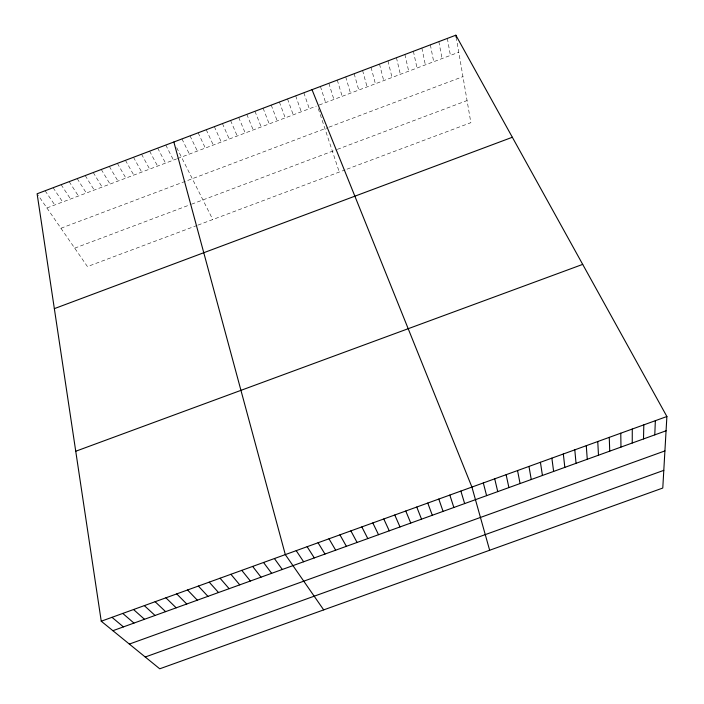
<?xml version="1.0" encoding="UTF-8"?>
<svg xmlns="http://www.w3.org/2000/svg" width="704" height="704" viewBox="0 0 704 704"><rect width="100%" height="100%" fill="white"/><g stroke="black" fill="none" stroke-linecap="round" stroke-linejoin="round"><path stroke-width="0.53" stroke-dasharray="3.52 2.64" d="M46.904 207.953L176.466 158.972M177.461 158.594L316.325 106.102M319.167 105.028L458.77 52.246M60.94 228.246L327.958 127.556M328.97 127.169L462.959 76.639M74.703 248.151L190.617 204.547M191.567 204.195L336.327 149.741M337.313 149.371L467.069 100.566M197.05 225.447L87.446 266.578L37.717 194.674M197.974 225.095L345.057 169.893M346.984 169.171L470.87 122.681L456.21 37.33M45.109 190.758L54.78 204.978M53.126 187.722L62.665 201.995M61.134 184.686L70.55 199.012M69.159 181.65L78.434 196.029M77.185 178.605L86.337 193.046M85.21 175.569L94.23 190.062M93.245 172.524L102.133 187.07M101.288 169.479L110.044 184.087M109.331 166.434L117.964 181.095M117.383 163.381L125.875 178.094M125.435 160.336L133.804 175.102M133.496 157.282L141.724 172.11M141.557 154.229L149.662 169.11M149.626 151.175L157.599 166.109M157.696 148.113L165.537 163.108M165.774 145.059L173.483 160.098M176.704 147.655L212.775 219.542M181.949 138.934L189.394 154.088M190.036 135.863L197.349 151.078M198.141 132.801L205.322 148.069M206.237 129.73L213.286 145.05M214.35 126.658L221.258 142.041M222.455 123.587L229.24 139.022M230.578 120.516L237.222 136.004M238.7 117.436L245.212 132.986M246.822 114.365L253.211 129.958M254.954 111.285L261.202 126.94M263.094 108.196L269.21 123.913M271.234 105.116L277.218 120.886M279.382 102.036L285.226 117.858M287.531 98.947L293.242 114.822M295.689 95.858L301.268 111.795M303.846 92.761L309.294 108.759M318.296 108.645L339.284 172.066M320.434 86.486L325.609 102.59M328.856 83.292L333.89 99.458M337.286 80.098L342.179 96.325M345.717 76.903L350.478 93.192M354.156 73.709L358.776 90.05M362.604 70.514L367.083 86.909M371.052 67.311L375.39 83.767M379.509 64.108L383.706 80.626M387.974 60.905L392.022 77.484M396.44 57.702L400.356 74.334M404.906 54.49L408.681 71.183M413.389 51.278L417.014 68.033M421.863 48.066L425.357 64.882M430.355 44.854L433.708 61.723M438.847 41.642L442.059 58.564M447.348 38.421L450.41 55.405"/><path stroke-width="1.06" d="M632.245 443.01L632.28 429.035M643.509 438.935L643.808 424.864M654.79 434.861L655.345 420.693M666.89 416.513L662.781 488.039L159.738 668.8L101.244 621.218L37.11 193.785L455.849 35.2L666.89 416.513L101.244 621.218M54.34 308.642L512.336 137.262M75.742 451.246L582.701 264.387M112.895 630.696L666.072 430.786M129.351 644.081L664.91 450.921M145.253 657.008L663.793 470.351M112.006 617.329L123.42 626.894M122.769 613.43L133.954 623.084M133.549 609.532L144.496 619.274M144.329 605.625L155.047 615.463M155.126 601.718L165.607 611.644M165.924 597.81L176.176 607.825M176.739 593.903L186.754 604.006M187.554 589.987L197.331 600.178M198.378 586.071L207.926 596.35M209.22 582.146L218.522 592.522M220.062 578.222L229.134 588.685M230.912 574.297L239.747 584.848M241.78 570.363L250.378 581.011M252.648 566.43L261.008 577.166M263.525 562.487L271.647 573.32M274.419 558.554L282.304 569.474M323.69 609.884L285.314 554.611L173.862 141.997M296.217 550.66L303.626 561.766M307.138 546.709L314.301 557.911M318.058 542.758L324.984 554.048M328.988 538.798L335.676 550.185M339.935 534.838L346.377 546.313M350.882 530.878L357.086 542.45M361.838 526.909L367.805 538.578M372.812 522.94L378.532 534.697M383.786 518.971L389.268 530.816M394.768 514.994L400.013 526.935M405.768 511.016L410.766 523.046M312.013 89.672L471.918 487.071L489.65 550.246M416.768 507.03L421.529 519.165M427.777 503.052L432.291 515.266M438.803 499.057L443.071 511.377M449.83 495.07L453.86 507.478M460.874 491.075L464.649 503.571M483.314 482.953L486.596 495.642M494.71 478.826L497.746 491.621M506.123 474.698L508.904 487.582M517.546 470.562L520.071 483.551M528.977 466.426L531.247 479.512M455.849 35.2L456.21 37.33M540.417 462.282L542.432 475.464M551.866 458.146L553.626 471.425M563.323 453.992L564.828 467.377M574.798 449.847L576.039 463.32M586.274 445.694L587.259 459.263M597.758 441.531L598.488 455.206M609.259 437.369L609.734 451.15M620.77 433.206L620.981 447.084"/></g></svg>
